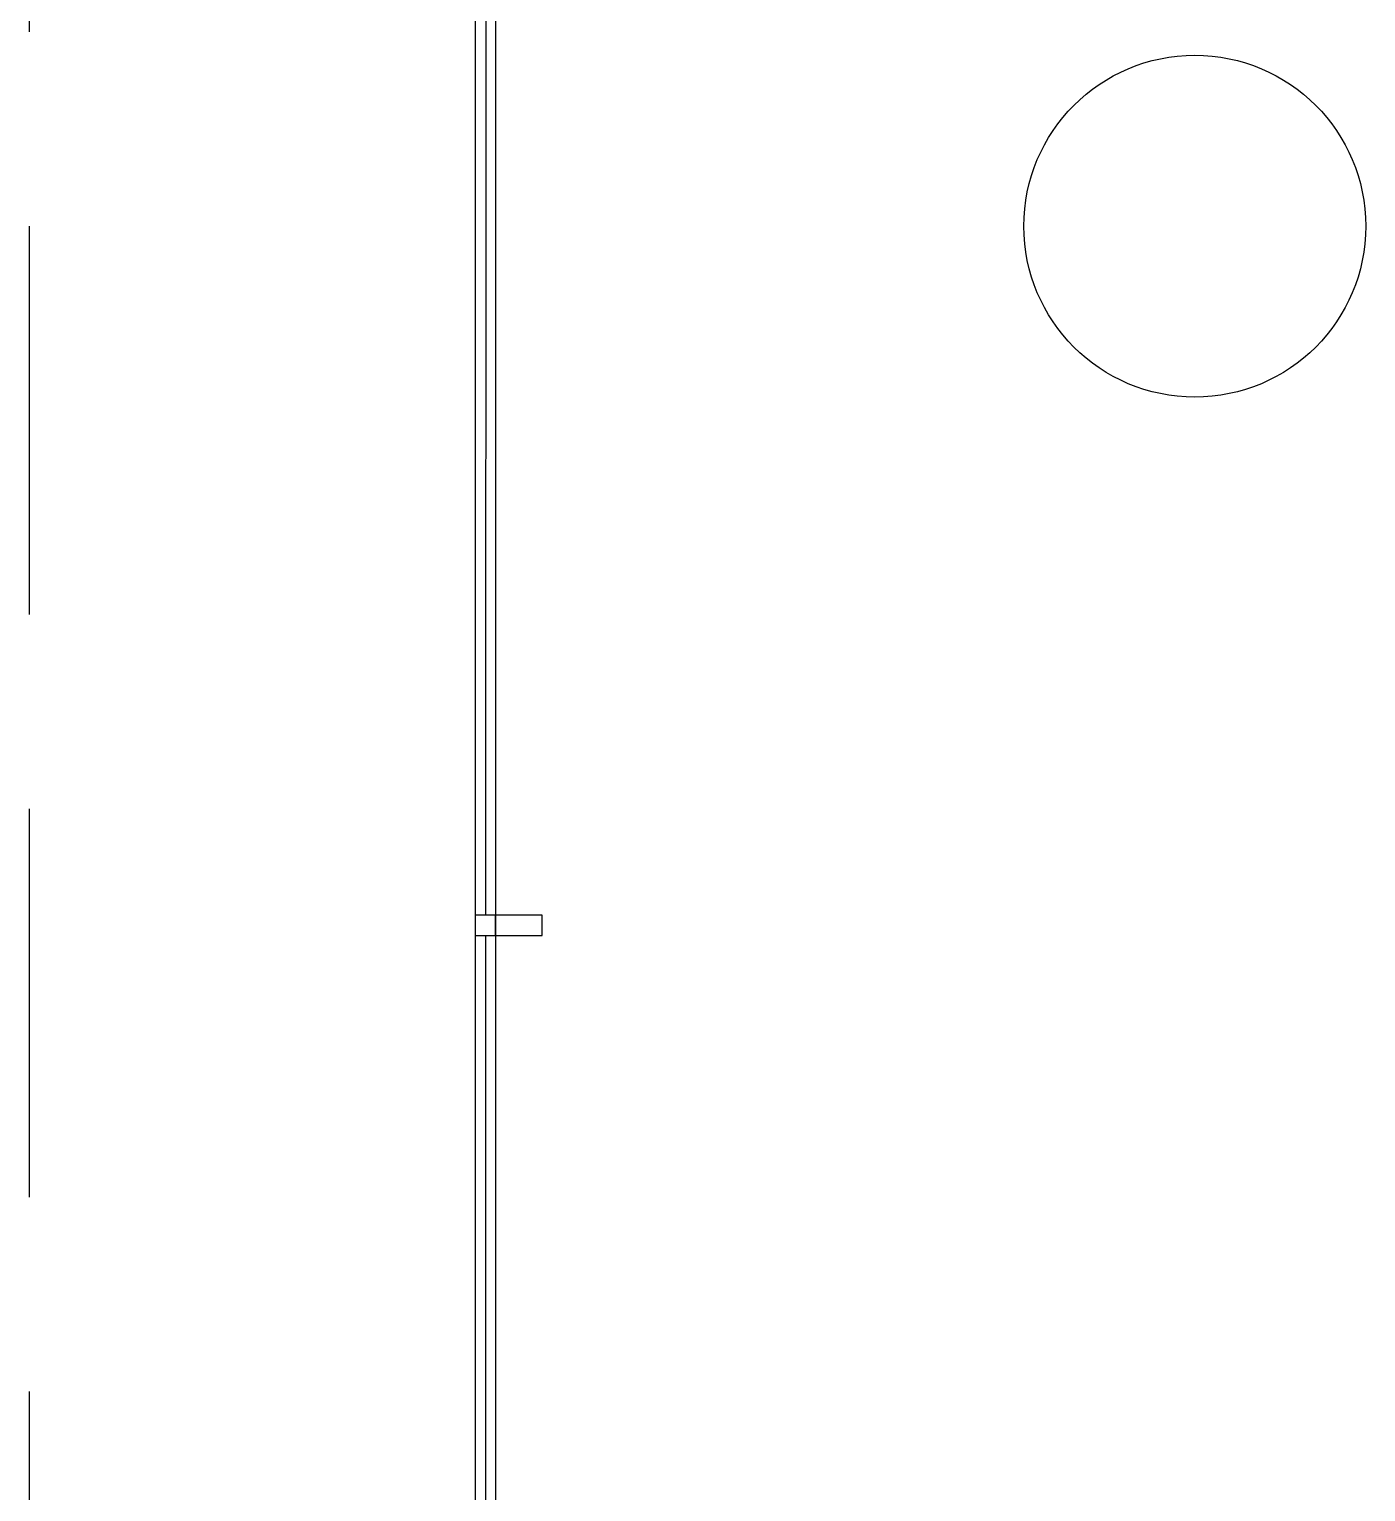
# Model space of a CAD drawing. Extents: x -163002 to 22103, y -103500 to 51643.
# Drawn here: x -132750 to -128450, y 20728 to 25434 of the extents above; entities that cross this region are included whole.
import ezdxf

# ---------------------------------------------------------------- set-up
doc = ezdxf.new("R2010")
doc.units = 0
doc.header["$LTSCALE"] = 1000
doc.header["$MEASUREMENT"] = 0
doc.linetypes.add('s2113a$0$HIDDEN', pattern=[0.375, 0.25, -0.125])
doc.linetypes.add('s2113a$0$s4118a$0$HIDDEN', pattern=[0.375, 0.25, -0.125])
doc.layers.get('0').update_dxf_attribs({"linetype": 'CONTINUOUS'})
for name, color, linetype in [('s2113a$0$buila', 14, 's2113a$0$HIDDEN'), ('s2113a$0$glass-w', 1, 'CONTINUOUS'), ('s2113a$0$stru', 2, 'CONTINUOUS'), ('s2113a$0$walc', 1, 'CONTINUOUS')]:
    doc.layers.add(name, color=color, linetype=linetype)

# ---------------------------------------------------------------- blocks, each defined once
blk = doc.blocks.new('s2113a')
at = {"layer": 's2113a$0$buila', "linetype": 's2113a$0$s4118a$0$HIDDEN', "ltscale": 5}
blk.add_line((-132749.9, 36050.1), (-132749.9, 16100.1), dxfattribs=at)
at = {"layer": 's2113a$0$glass-w'}
for points in [[(-131314.9, 22517.6), (-131249.9, 22517.6), (-131249.9, 22582.6), (-131314.9, 22582.6)], [(-131249.9, 22517.6), (-131099.9, 22517.6), (-131099.9, 22582.6), (-131249.9, 22582.6)]]:
    blk.add_lwpolyline(points, close=True, dxfattribs=at)
at = {"layer": 's2113a$0$stru', "linetype": 'Continuous'}
blk.add_circle((-128999.9, 24800.1), 550, dxfattribs=at)
at = {"layer": 's2113a$0$walc'}
blk.add_line((-131314.9, 28420.102), (-131314.9, 19525.1), dxfattribs=at)
for points in [[(-131249.9, 28485.102), (-131250.044, 19525.1)], [(-131281.448, 25517.6), (-131281.495, 22582.6)], [(-131281.496, 22517.6), (-131281.543, 19585.1)]]:
    blk.add_lwpolyline(points, dxfattribs=at)

msp = doc.modelspace()

# ---------------------------------------------------------------- block references
msp.add_blockref('s2113a', (0, 0))

doc.saveas('drawing.dxf')
